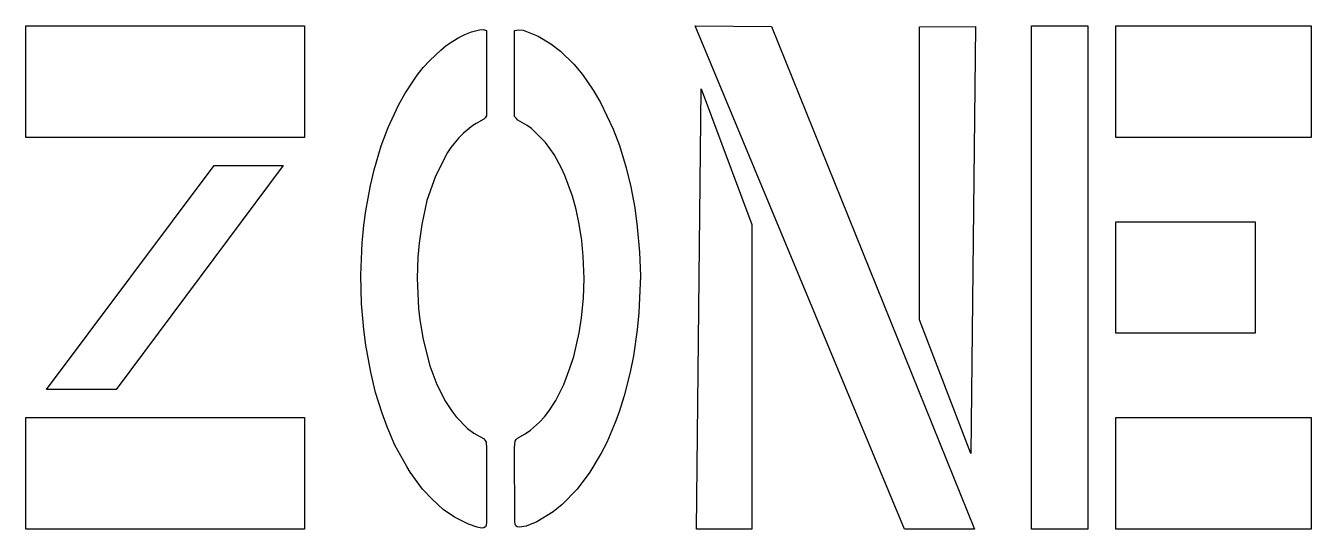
# Model space of a CAD drawing. Header units: inches. Extents: x 3 to 95, y 3 to 39.
import ezdxf

# ---------------------------------------------------------------- set-up
doc = ezdxf.new("R2010")
doc.units = ezdxf.units.IN
doc.header["$MEASUREMENT"] = 0
doc.layers.add('CUT', color=1, linetype='Continuous')

msp = doc.modelspace()

# ---------------------------------------------------------------- linework, layer by layer
at = {"layer": 'CUT'}
for points in [[(3, 39), (22.96, 39), (22.96, 31.019), (3, 31.019), (3, 31.098)], [(33.517, 11.412), (33.804, 11.036), (34.613, 10.205), (35.062, 9.874), (35.756, 9.479), (35.885, 9.354), (35.944, 9.225), (35.98, 8.778), (35.975, 3.485), (35.949, 3.295), (35.893, 3.18), (35.795, 3.11), (35.62, 3.087), (35.297, 3.146), (34.689, 3.358), (33.691, 3.862), (32.873, 4.417), (32.079, 5.142), (31.407, 5.867), (30.521, 7.086), (30.268, 7.486), (29.427, 9.007), (28.863, 10.332), (28.502, 11.291), (28.032, 12.768), (27.687, 14.223), (27.342, 16.151), (27.196, 17.279), (27.042, 19.127), (26.976, 21.167), (27.086, 23.466), (27.203, 24.731), (27.346, 25.762), (27.671, 27.586), (27.946, 28.706), (28.441, 30.411), (28.943, 31.721), (29.672, 33.316), (30.143, 34.137), (30.719, 35.047), (31.02, 35.466), (31.451, 36.004), (31.913, 36.514), (32.696, 37.252), (33.096, 37.577), (33.559, 37.891), (33.999, 38.16), (34.424, 38.368), (34.902, 38.559), (35.473, 38.717), (35.738, 38.731), (35.98, 38.666), (35.98, 32.547), (35.889, 32.414), (35.791, 32.309), (35.243, 32.022), (34.994, 31.857), (34.321, 31.322), (33.961, 30.956), (33.423, 30.284), (33.18, 29.93), (32.318, 28.245), (31.713, 26.496), (31.34, 24.791), (31.148, 23.457), (31.053, 22.459), (31.004, 20.958), (31.116, 18.792), (31.215, 17.969), (31.442, 16.574), (31.929, 14.68), (32.426, 13.36), (33.045, 12.132)], [(46.495, 15.411), (46.268, 14.24), (45.827, 12.546), (45.435, 11.324), (45.188, 10.644), (44.579, 9.197), (44.188, 8.431), (43.372, 7.071), (42.464, 5.871), (41.394, 4.761), (40.758, 4.25), (39.582, 3.535), (38.826, 3.233), (38.338, 3.139), (38.165, 3.169), (38.069, 3.243), (38.016, 3.361), (37.992, 3.553), (37.988, 8.845), (38.025, 9.292), (38.087, 9.42), (38.189, 9.519), (38.735, 9.814), (39.117, 10.09), (39.763, 10.659), (40.12, 11.03), (40.432, 11.441), (40.927, 12.197), (41.509, 13.348), (41.942, 14.511), (42.214, 15.351), (42.604, 17.047), (42.768, 18.12), (42.914, 19.527), (42.963, 20.94), (42.904, 22.505), (42.794, 23.641), (42.608, 24.824), (42.404, 25.854), (42.139, 26.806), (41.592, 28.293), (41.346, 28.82), (40.827, 29.788), (40.203, 30.662), (39.189, 31.653), (38.879, 31.879), (38.217, 32.251), (38.087, 32.386), (37.988, 32.521), (37.988, 38.663), (38.277, 38.718), (38.594, 38.673), (39.671, 38.25), (40.591, 37.696), (41.273, 37.172), (42.229, 36.241), (42.839, 35.519), (43.62, 34.395), (44.138, 33.502), (45.042, 31.596), (45.482, 30.436), (45.973, 28.842), (46.302, 27.471), (46.59, 25.975), (46.768, 24.626), (46.922, 22.82), (46.992, 21.126), (46.882, 18.483), (46.765, 17.262)], [(65.881, 3.006), (50.909, 38.997), (56.362, 38.939), (70.893, 3.001), (70.354, 3.006), (70.159, 3.001)], [(66.953, 38.931), (70.971, 38.934), (70.636, 8.418), (70.633, 8.418), (66.953, 17.966)], [(75.326, 3.015), (75.152, 3.008), (74.983, 3.005), (74.983, 38.99), (78.998, 38.989), (78.998, 3.007), (75.502, 3.002)], [(81.005, 39), (95, 39), (95, 31.019), (81.005, 31.019)], [(51.004, 3.011), (51.344, 34.495), (51.349, 34.496), (54.965, 24.783), (54.965, 3.011)], [(16.645, 29.005), (16.961, 29.003), (17, 29.008), (21.435, 29.005), (9.484, 12.994), (9.315, 12.995), (9.008, 12.996), (8.979, 12.992), (4.495, 12.993), (16.477, 29.007)], [(81.005, 24.99), (90.985, 24.99), (90.985, 17.01), (81.005, 17.01)], [(3, 3), (3, 10.981), (22.96, 10.981), (22.96, 3), (12.221, 3)], [(81.005, 10.981), (95, 10.981), (95, 3), (94.975, 3), (81.005, 3)]]:
    msp.add_lwpolyline(points, close=True, dxfattribs=at)

doc.saveas('drawing.dxf')
